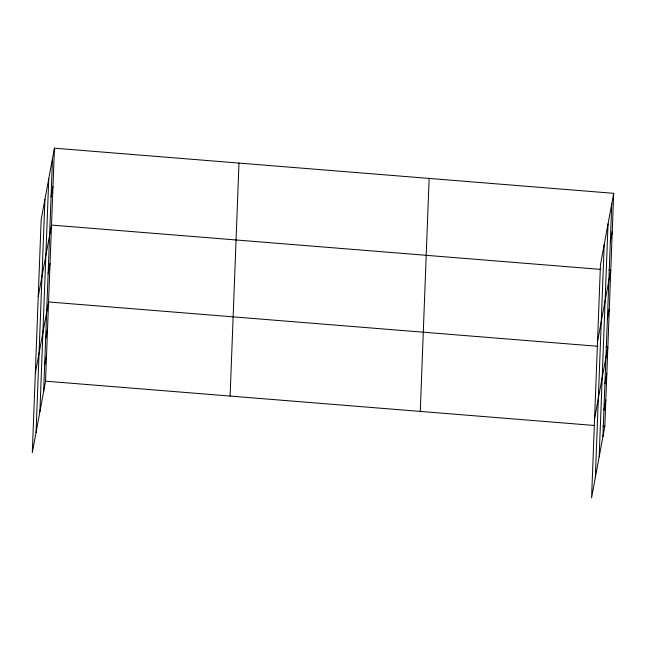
<?xml version="1.0" encoding="UTF-8"?>
<svg xmlns="http://www.w3.org/2000/svg" width="646" height="646" viewBox="0 0 646 646"><rect width="100%" height="100%" fill="white"/><g stroke="black" fill="none" stroke-linecap="round" stroke-linejoin="round"><path stroke-width="0.97" d="M36.039 432.489L44.913 199.501M39.899 411.688L48.765 178.7M43.637 391.5L52.512 158.512M54.426 148.184L41.166 219.688L32.3 452.676L45.551 381.172L54.426 148.184L613.7 193.324L604.834 426.312L591.575 497.816L600.449 264.828L613.7 193.324M230.113 396.071L238.98 163.083M420.271 411.413L429.138 178.425M595.321 477.628L604.188 244.64M599.173 456.827L608.048 223.839M602.92 436.639L611.786 203.651M51.042 196.957L52.956 186.629M38.243 296.579L51.494 225.074L600.74 269.398M48.119 273.839L50.033 263.511M35.312 373.461L48.571 301.957L597.816 346.288M45.648 338.69L47.562 328.362M44.647 365.095L46.56 354.767M610.325 242.097L612.238 231.769M597.518 341.71L610.777 270.206L608.766 270.044M607.393 318.979L609.307 308.651M594.595 418.6L607.846 347.096L605.843 346.934M604.931 383.829L606.844 373.501M603.921 410.234L605.835 399.906M45.551 381.172L594.796 425.504M602.823 426.15L604.834 426.312"/></g></svg>
